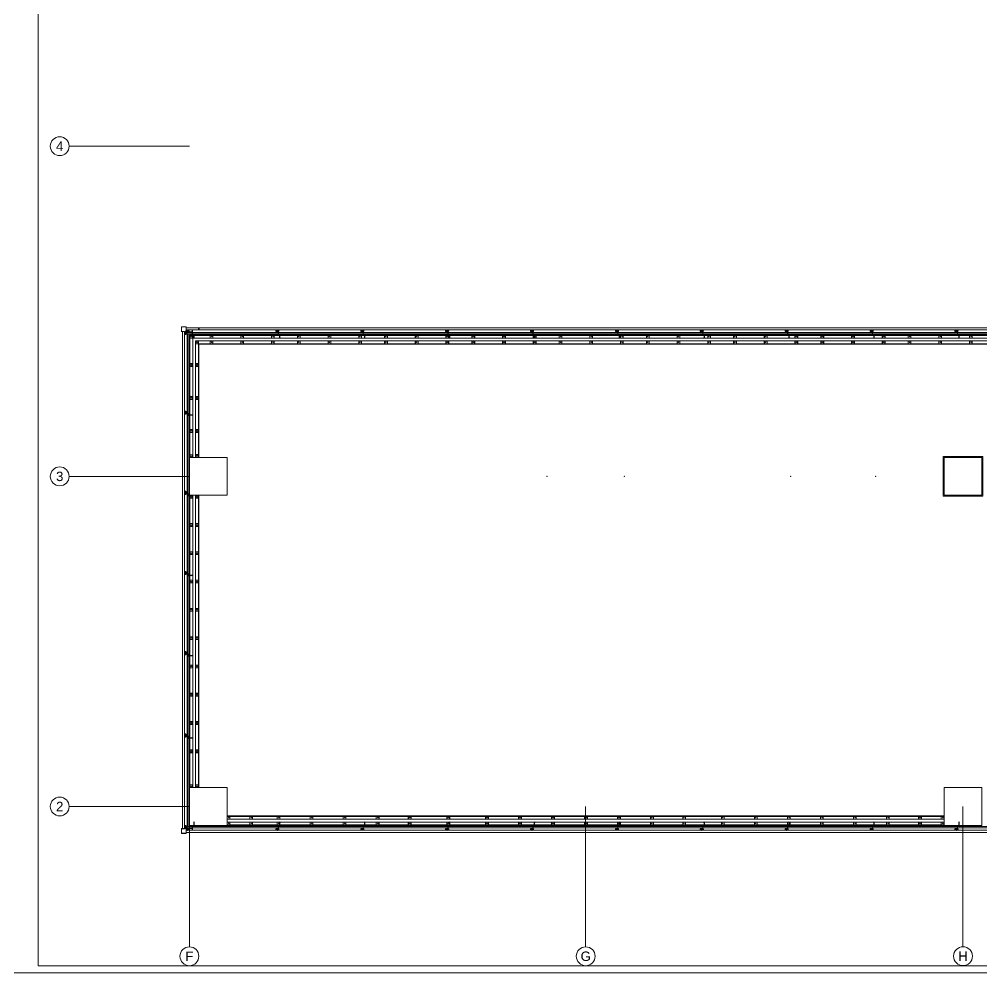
# Model space of a CAD drawing. Extents: x -3709 to 34962, y 0 to 8245.
# Drawn here: x 7035 to 9076, y 0 to 2022 of the extents above; entities that cross this region are included whole.
import ezdxf
from ezdxf.enums import TextEntityAlignment as Align

# ---------------------------------------------------------------- set-up
doc = ezdxf.new("R2010")
doc.units = 0
doc.layers.get('0').update_dxf_attribs({"color": 9, "lineweight": 9})
for name, color, linetype, lineweight in [('01', 9, 'Continuous', 9), ('06D', 9, 'Continuous', 9), ('10', 9, 'Continuous', 9), ('10A', 9, 'Continuous', 9), ('11', 9, 'Continuous', 9), ('14', 9, 'Continuous', 9), ('24', 9, 'Continuous', 9), ('33', 9, 'BATTING', 9), ('40A', 9, 'Continuous', 9)]:
    doc.layers.add(name, color=color, linetype=linetype, lineweight=lineweight)
doc.styles.add('Arial', font='arial.ttf', dxfattribs={"height": 2.5})
doc.linetypes.add('BATTING', pattern='A,0.0001,-0.1,[134,ltypeshp.shx,S=0.1,R=0,X=-0.1,Y=0],-0.2,[134,ltypeshp.shx,S=0.1,R=180,X=0.1,Y=0],-0.1', length=0.4001)

# ---------------------------------------------------------------- blocks, each defined once
blk = doc.blocks.new('p-kolon-80x80-vw')
at = {"layer": '01'}
blk.add_lwpolyline([(-40, -40), (-40, 40), (40, 40), (40, -40)], close=True, dxfattribs=at)
blk = doc.blocks.new('cxvxv')
for p, q in [((-21988.4, 8561, 0), (-21988.4, 8560.3, 0)), ((-21988.4, 8560.3, 0), (-21986.6, 8560.3, 0)), ((-21988.4, 8555.4, 0), (-21986.6, 8555.4, 0)), ((-21988.4, 8554.7, 0), (-21988.4, 8555.4, 0)), ((-21986.9, 8561.1, 0), (-21988.2, 8561.1, 0)), ((-21986.9, 8554.7, 0), (-21988.2, 8554.7, 0)), ((-21988, 8561.2, 0), (-21987, 8561.3, 0)), ((-21988, 8561.3, 0), (-21988, 8561.3, 0)), ((-21988, 8561.2, 0), (-21988, 8561.3, 0)), ((-21988, 8561.3, 0), (-21987.9, 8561.3, 0)), ((-21988, 8561.1, 0), (-21987, 8561.2, 0)), ((-21988, 8561.1, 0), (-21988, 8561.2, 0)), ((-21988, 8561.2, 0), (-21988, 8561.2, 0)), ((-21988, 8561.1, 0), (-21988, 8561.1, 0)), ((-21988, 8561.1, 0), (-21988, 8561.1, 0)), ((-21988, 8561.1, 0), (-21988, 8561.1, 0)), ((-21988, 8561, 0), (-21988, 8560.3, 0)), ((-21988, 8560.3, 0), (-21987, 8560.3, 0)), ((-21988, 8560.3, 0), (-21988, 8560.3, 0)), ((-21988, 8560.1, 0), (-21988, 8555.6, 0)), ((-21988, 8555.4, 0), (-21987, 8555.4, 0)), ((-21988, 8554.7, 0), (-21988, 8555.4, 0)), ((-21988, 8555.4, 0), (-21988, 8555.4, 0)), ((-21987.5, 8561.3, 0), (-21987.9, 8561.3, 0)), ((-21987.7, 8561, 0), (-21987.7, 8561.1, 0)), ((-21987.7, 8561.1, 0), (-21987.7, 8561.1, 0)), ((-21987.5, 8561.3, 0), (-21987.1, 8561.3, 0)), ((-21987.1, 8561.3, 0), (-21987.1, 8561.2, 0)), ((-21987, 8561.3, 0), (-21987.1, 8561.3, 0)), ((-21987.1, 8561.3, 0), (-21987, 8561.3, 0)), ((-21987, 8561.3, 0), (-21987.1, 8561.3, 0)), ((-21987, 8561.3, 0), (-21987.1, 8561.3, 0)), ((-21987.1, 8561.2, 0), (-21987, 8561.2, 0)), ((-21987, 8561.2, 0), (-21987.1, 8561.2, 0)), ((-21987.1, 8561.2, 0), (-21987.1, 8561.1, 0)), ((-21987.1, 8561.1, 0), (-21987, 8561.1, 0)), ((-21987.1, 8560.6, 0), (-21987.1, 8561, 0)), ((-21987.1, 8560.6, 0), (-21987.1, 8560.3, 0)), ((-21987.1, 8560.3, 0), (-21987.1, 8560.3, 0)), ((-21987.1, 8555.6, 0), (-21987.1, 8560.1, 0)), ((-21987.1, 8555.1, 0), (-21987.1, 8555.4, 0)), ((-21987.1, 8555.4, 0), (-21987.1, 8555.4, 0)), ((-21987.1, 8555.1, 0), (-21987.1, 8554.7, 0)), ((-21987, 8560.3, 0), (-21987, 8560.3, 0)), ((-21987, 8555.6, 0), (-21987, 8560.1, 0)), ((-21987, 8555.4, 0), (-21987, 8555.4, 0)), ((-21986.6, 8560.3, 0), (-21986.6, 8561, 0)), ((-21986.6, 8555.4, 0), (-21986.6, 8554.7, 0))]:
    blk.add_line(p, q)
at = {"elevation": 0}
for points in [[(-21986.3, 8560.1), (-21988.7, 8560.1), (-21988.7, 8560.3), (-21986.3, 8560.3)], [(-21986.3, 8555.6), (-21988.7, 8555.6), (-21988.7, 8555.4), (-21986.3, 8555.4)]]:
    blk.add_lwpolyline(points, close=True, dxfattribs=at)
for points in [[(-21988, 8560.3), (-21988, 8560.3)], [(-21988, 8560.1), (-21988, 8555.6)], [(-21988, 8555.4), (-21988, 8555.4)]]:
    blk.add_lwpolyline(points, dxfattribs=at)
for centre, radius, start, end in [((-21988.2, 8560.8, 0), 0.315, 45.8497, 134.1503), ((-21988.2, 8555, 0), 0.315, 225.8497, 314.1503), ((-21987.5, 8560, 0), 1.12, 66.8701, 113.1299), ((-21987.5, 8560, 0), 1.12, 66.8701, 113.1299), ((-21987.5, 8555.8, 0), 1.12, 246.8701, 293.1299), ((-21987.5, 8555.8, 0), 1.12, 246.8701, 293.1299), ((-21986.9, 8560.8, 0), 0.313, 45.449, 134.551), ((-21986.9, 8555, 0), 0.313, 225.449, 314.551)]:
    blk.add_arc(centre, radius, start, end)
blk = doc.blocks.new('VIDA')
for p, q in [((-18072, 6524), (-18070, 6525)), ((-18072, 6524), (-18072, 6524)), ((-18072, 6524), (-18072, 6524)), ((-18070, 6523), (-18072, 6524)), ((-18070, 6525), (-18071, 6523)), ((-18071, 6523), (-18070, 6525)), ((-18070, 6523), (-18069, 6525)), ((-18070, 6525), (-18070, 6525)), ((-18070, 6525), (-18070, 6524)), ((-18070, 6524), (-18070, 6525)), ((-18070, 6525), (-18070, 6525)), ((-18070, 6525), (-18070, 6525)), ((-18070, 6525), (-18069, 6525)), ((-18070, 6524), (-18070, 6524)), ((-18069, 6522), (-18070, 6523)), ((-18070, 6523), (-18070, 6523)), ((-18069, 6523), (-18068, 6525)), ((-18069, 6522), (-18069, 6525)), ((-18069, 6525), (-18069, 6522)), ((-18069, 6525), (-18069, 6525)), ((-18069, 6525), (-18069, 6525)), ((-18069, 6525), (-18069, 6525)), ((-18069, 6525), (-18069, 6525)), ((-18069, 6525), (-18068, 6525)), ((-18069, 6523), (-18069, 6522)), ((-18068, 6522), (-18069, 6523)), ((-18069, 6523), (-18069, 6523)), ((-18069, 6522), (-18069, 6522)), ((-18067, 6525), (-18068, 6522)), ((-18068, 6523), (-18067, 6525)), ((-18068, 6525), (-18068, 6523)), ((-18068, 6522), (-18068, 6525)), ((-18068, 6525), (-18068, 6525)), ((-18068, 6525), (-18068, 6522)), ((-18068, 6525), (-18068, 6525)), ((-18068, 6525), (-18068, 6525)), ((-18068, 6525), (-18067, 6525)), ((-18068, 6523), (-18068, 6522)), ((-18068, 6522), (-18068, 6523)), ((-18068, 6523), (-18068, 6523)), ((-18068, 6523), (-18068, 6522)), ((-18067, 6522), (-18068, 6522)), ((-18068, 6522), (-18068, 6522)), ((-18066, 6525), (-18067, 6525)), ((-18067, 6523), (-18066, 6525)), ((-18066, 6525), (-18067, 6522)), ((-18067, 6525), (-18067, 6523)), ((-18067, 6522), (-18067, 6525)), ((-18067, 6525), (-18067, 6525)), ((-18067, 6525), (-18067, 6525)), ((-18067, 6525), (-18067, 6525)), ((-18067, 6522), (-18067, 6523)), ((-18067, 6523), (-18067, 6522)), ((-18067, 6523), (-18067, 6523)), ((-18067, 6523), (-18067, 6522)), ((-18066, 6522), (-18067, 6522)), ((-18066, 6525), (-18066, 6525)), ((-18066, 6525), (-18066, 6525)), ((-18066, 6525), (-18066, 6525)), ((-18066, 6525), (-18066, 6523)), ((-18066, 6522), (-18066, 6525)), ((-18065, 6525), (-18066, 6522)), ((-18066, 6523), (-18065, 6525)), ((-18066, 6525), (-18065, 6525)), ((-18066, 6523), (-18066, 6523)), ((-18066, 6523), (-18066, 6522)), ((-18066, 6523), (-18066, 6522)), ((-18066, 6522), (-18066, 6523)), ((-18065, 6522), (-18066, 6522)), ((-18065, 6525), (-18065, 6523)), ((-18065, 6522), (-18065, 6525)), ((-18065, 6525), (-18065, 6525)), ((-18065, 6525), (-18065, 6525)), ((-18065, 6525), (-18065, 6525)), ((-18065, 6525), (-18064, 6525)), ((-18065, 6523), (-18064, 6525)), ((-18064, 6525), (-18065, 6522)), ((-18065, 6522), (-18064, 6525)), ((-18065, 6523), (-18065, 6522)), ((-18065, 6523), (-18065, 6523)), ((-18065, 6523), (-18065, 6522)), ((-18065, 6522), (-18065, 6523)), ((-18064, 6523), (-18065, 6522)), ((-18064, 6523), (-18065, 6522)), ((-18065, 6522), (-18065, 6522)), ((-18064, 6525), (-18064, 6525)), ((-18064, 6525), (-18064, 6525)), ((-18064, 6525), (-18064, 6525)), ((-18064, 6525), (-18064, 6523)), ((-18064, 6522), (-18062, 6525)), ((-18062, 6525), (-18064, 6522)), ((-18064, 6523), (-18062, 6525)), ((-18062, 6525), (-18064, 6525)), ((-18064, 6523), (-18064, 6523)), ((-18062, 6523), (-18064, 6522)), ((-18062, 6523), (-18064, 6522)), ((-18064, 6522), (-18064, 6523)), ((-18064, 6522), (-18064, 6522)), ((-18063, 6522), (-18062, 6525)), ((-18061, 6525), (-18063, 6523)), ((-18062, 6525), (-18063, 6525)), ((-18062, 6523), (-18063, 6522)), ((-18063, 6522), (-18061, 6523)), ((-18062, 6523), (-18063, 6522)), ((-18063, 6523), (-18061, 6523)), ((-18063, 6522), (-18061, 6522)), ((-18062, 6525), (-18061, 6525)), ((-18062, 6525), (-18062, 6525)), ((-18062, 6525), (-18062, 6525)), ((-18062, 6525), (-18062, 6525)), ((-18061, 6525), (-18062, 6525)), ((-18062, 6523), (-18061, 6525)), ((-18061, 6525), (-18062, 6522)), ((-18062, 6522), (-18061, 6525)), ((-18061, 6523), (-18062, 6525)), ((-18062, 6525), (-18061, 6522)), ((-18062, 6525), (-18062, 6523)), ((-18062, 6525), (-18062, 6525)), ((-18062, 6525), (-18061, 6525)), ((-18062, 6523), (-18062, 6523)), ((-18062, 6522), (-18062, 6523)), ((-18061, 6523), (-18062, 6522)), ((-18061, 6523), (-18062, 6522)), ((-18062, 6522), (-18062, 6522)), ((-18061, 6525), (-18060, 6525)), ((-18061, 6525), (-18061, 6525)), ((-18061, 6525), (-18061, 6525)), ((-18061, 6525), (-18061, 6525)), ((-18061, 6525), (-18061, 6523)), ((-18061, 6522), (-18060, 6525)), ((-18060, 6525), (-18061, 6522)), ((-18061, 6523), (-18060, 6525)), ((-18061, 6523), (-18061, 6523)), ((-18060, 6523), (-18061, 6522)), ((-18060, 6523), (-18061, 6522)), ((-18061, 6522), (-18061, 6523)), ((-18061, 6522), (-18061, 6522)), ((-18060, 6525), (-18060, 6525)), ((-18060, 6525), (-18060, 6525)), ((-18060, 6525), (-18060, 6525)), ((-18060, 6525), (-18060, 6525)), ((-18060, 6525), (-18060, 6523)), ((-18060, 6523), (-18060, 6525)), ((-18059, 6525), (-18060, 6522)), ((-18060, 6522), (-18059, 6525)), ((-18060, 6525), (-18059, 6525)), ((-18059, 6524), (-18060, 6523)), ((-18060, 6522), (-18060, 6523)), ((-18060, 6523), (-18060, 6522)), ((-18060, 6523), (-18060, 6522)), ((-18060, 6523), (-18060, 6523)), ((-18060, 6523), (-18059, 6523)), ((-18060, 6522), (-18060, 6522)), ((-18058, 6527), (-18059, 6527)), ((-18059, 6521), (-18059, 6527)), ((-18059, 6525), (-18059, 6525)), ((-18058, 6521), (-18059, 6521))]:
    blk.add_line(p, q)
for points in [[(-18069, 6525), (-18069, 6523)], [(-18057, 6524), (-18057, 6524), (-18057, 6524), (-18057, 6523)]]:
    blk.add_lwpolyline(points)
for start, end in [(7.5095, 35.2427), (324.7573, 352.4905)]:
    blk.add_arc((-18062, 6524), 5.21, start, end)
blk = doc.blocks.new('çelik dübel')
at = {"ltscale": 7}
for p, q in [((-87, -2), (-85, 2)), ((-85, -6), (-85, 2)), ((-68, 2), (-85, 2)), ((-75, -6), (-75, 2)), ((-70, -6), (-70, 2)), ((-68, 3), (-58, 2)), ((-68, -7), (-68, 3)), ((-58, -6), (-58, 2)), ((-53, 2), (-58, 2)), ((-8, 2), (-58, 2)), ((-53, -6), (-53, 2)), ((-25, -6), (-25, 2)), ((-25, -6), (-24, 2)), ((-23, -6), (-22, 2)), ((-21, -6), (-20, 2)), ((-19, -6), (-18, 2)), ((-17, -6), (-16, 2)), ((-85, -6), (-87, -2)), ((-68, -6), (-85, -6)), ((-68, -7), (-58, -6)), ((-53, -5), (-58, -5)), ((-8, -6), (-58, -6))]:
    blk.add_line(p, q, dxfattribs=at)
for p, q in [((-15, -6), (-14, 2)), ((-13, -6), (-12, 2)), ((-11, -6), (-10, 1)), ((-10, -9), (-10, 5)), ((-9, 5), (-10, 5)), ((-10, 3), (-10, 5)), ((-9, -9), (-9, 5)), ((-8, 2), (-8, 3)), ((-8, -4), (-8, 0)), ((-5, 4), (-7, 4)), ((-5, 1), (-7, 1)), ((-4, 2), (-4, 3)), ((-1, 2), (-4, 2)), ((-4, -4), (-4, 0)), ((-3, -6), (-2, 2)), ((-1, -6), (0, 1)), ((0, -5), (0, 1)), ((-10, -7), (-10, -9)), ((-9, -9), (-10, -9)), ((-8, -6), (-8, -7)), ((-5, -5), (-7, -5)), ((-5, -8), (-7, -8)), ((-4, -6), (-4, -7)), ((-1, -6), (-4, -6))]:
    blk.add_line(p, q)
for points in [[(-68, 1), (-67, 0), (-67, 0), (-67, 0), (-66, -1), (-66, -1), (-66, -2), (-65, -2), (-65, -3), (-65, -3), (-65, -3), (-65, -3), (-64, -4), (-64, -4), (-64, -3), (-64, -3), (-63, -3), (-63, -3), (-63, -3), (-63, -2), (-62, -2), (-62, -2), (-62, -1), (-62, -1), (-61, -1), (-61, -1), (-61, -1), (-61, 0), (-61, 0), (-60, -1), (-60, -1), (-60, -1), (-60, -1), (-60, -1), (-60, -2), (-59, -2), (-59, -3), (-59, -3), (-59, -3), (-58, -3), (-58, -3)], [(-68, 0), (-68, 0), (-68, 0), (-68, -1), (-68, -1), (-68, -1), (-68, -1), (-68, -1), (-68, -1), (-68, -1), (-68, -1), (-68, -1), (-67, -1), (-67, -1), (-67, -1), (-67, -1), (-67, -1), (-67, -1), (-67, -1), (-67, -1), (-67, -1), (-67, -1), (-67, -1), (-67, -1), (-67, -1), (-67, -1), (-67, -1), (-67, -2), (-67, -2), (-67, -2), (-67, -2), (-67, -2), (-67, -2), (-67, -2), (-67, -2), (-67, -2), (-67, -2), (-67, -2), (-67, -2), (-67, -2), (-67, -2), (-67, -2), (-67, -2), (-66, -2), (-66, -3), (-66, -3), (-66, -3), (-66, -3), (-66, -3), (-66, -3), (-66, -3), (-66, -3), (-66, -3), (-66, -3), (-66, -3), (-66, -3), (-66, -3), (-66, -3), (-66, -3), (-66, -3), (-66, -3), (-66, -4), (-66, -4), (-66, -4), (-66, -4), (-66, -4), (-66, -4), (-66, -4), (-66, -4), (-66, -4), (-66, -4), (-66, -4), (-65, -4), (-65, -4), (-65, -4), (-65, -4), (-65, -4), (-65, -4), (-65, -4), (-65, -4), (-65, -4), (-65, -4), (-65, -4), (-65, -4), (-65, -4), (-65, -4), (-65, -5), (-65, -5), (-65, -5), (-64, -5), (-64, -5), (-64, -5), (-64, -5), (-64, -5), (-64, -5), (-64, -5), (-64, -5), (-64, -5), (-64, -5), (-64, -4), (-64, -4), (-64, -4), (-64, -4), (-64, -4), (-64, -4), (-63, -4), (-63, -4), (-63, -4), (-63, -4), (-63, -4), (-63, -4), (-63, -4), (-63, -4), (-63, -4), (-63, -4), (-63, -4), (-63, -4), (-63, -4), (-63, -4), (-63, -4), (-63, -4), (-63, -4), (-63, -4), (-63, -4), (-63, -4), (-63, -4), (-63, -4), (-63, -4), (-63, -4), (-62, -4), (-62, -4), (-62, -3), (-62, -3), (-62, -3), (-62, -3), (-62, -3), (-62, -3), (-62, -3), (-62, -3), (-62, -3), (-62, -3), (-62, -3), (-62, -3), (-62, -3), (-62, -3), (-62, -3), (-62, -3), (-62, -3), (-62, -3), (-62, -3), (-62, -3), (-62, -3), (-62, -3), (-62, -3), (-62, -3), (-62, -3), (-62, -2), (-61, -2), (-61, -2), (-61, -2), (-61, -2), (-61, -2), (-61, -2), (-61, -2), (-61, -2), (-61, -2), (-61, -2), (-61, -2), (-61, -2), (-61, -2), (-61, -2), (-61, -2), (-61, -2), (-61, -2), (-61, -2), (-61, -2), (-61, -2), (-61, -2), (-61, -2), (-61, -2), (-61, -2), (-61, -2), (-61, -2), (-61, -2), (-61, -2), (-61, -2), (-61, -2), (-61, -2), (-61, -2), (-61, -2), (-61, -2), (-61, -2), (-61, -2), (-61, -2), (-61, -2), (-61, -2), (-61, -2), (-61, -2), (-61, -2), (-61, -2), (-60, -2), (-60, -2), (-60, -2), (-60, -2), (-60, -3), (-60, -3), (-60, -3), (-60, -3), (-60, -3), (-60, -3), (-60, -3), (-60, -3), (-60, -3), (-60, -3), (-60, -3), (-60, -3), (-60, -3), (-60, -3), (-60, -3), (-60, -3), (-60, -3), (-60, -3), (-60, -4), (-60, -4), (-60, -4), (-60, -4), (-60, -4), (-60, -4), (-59, -4), (-59, -4), (-59, -4), (-59, -4), (-59, -4), (-59, -4), (-59, -4), (-59, -4), (-59, -4), (-59, -4), (-58, -4), (-58, -4), (-58, -5)]]:
    blk.add_lwpolyline(points)
for centre, start, end in [((-7, 3), 90, 180), ((-7, 2), 180, 270), ((-7, 0), 90, 180), ((-5, 3), 0, 90), ((-5, 2), 270, 0), ((-5, 0), 0, 90), ((-1, 1), 0, 90), ((-7, -4), 180, 270), ((-7, -6), 90, 180), ((-7, -7), 180, 270), ((-5, -4), 270, 0), ((-5, -6), 0, 90), ((-5, -7), 270, 0), ((-1, -5), 270, 0)]:
    blk.add_arc(centre, 1, start, end)
blk = doc.blocks.new('kjdol')
at = {"elevation": -249.8}
for points in [[(77398, 60089.9), (77398, 60085.9), (77394, 60085.9), (77394, 60089.9)], [(77397.8, 60089.7), (77397.8, 60086.1), (77394.2, 60086.1), (77394.2, 60089.7)]]:
    blk.add_lwpolyline(points, close=True, dxfattribs=at)
at = {"ltscale": 10, "elevation": -278.9}
blk.add_lwpolyline([(77394.1, 60089.9), (77403.3, 60089.9, 0.460237), (77404.2, 60090.8), (77404.2, 60094.9), (77403.8, 60094.9), (77403.8, 60091.3, -0.414214), (77402.8, 60090.3), (77394.1, 60090.3)], format="xyb", close=True, dxfattribs=at)
at = {"xscale": 0.1000000000058208, "yscale": 0.1000000000058208, "zscale": 0.1000000000058208, "rotation": 180}
blk.add_blockref('VIDA', (75587.8, 60740.3, -249.8), dxfattribs=at)
blk.add_blockref('cxvxv', (99383.5, 51530.1, -249.8))
at = {"extrusion": (0, 0, -1), "xscale": 0.1000000000058208, "yscale": 0.1000000000058208, "zscale": -0.0999999999999091}
blk.add_blockref('çelik dübel', (-77402.7, 60093.4, 459.2), dxfattribs=at)
blk = doc.blocks.new('prf-60x60')
for points in [[(-2.5, -6), (2.5, -6, 0.414214), (3, -5.5), (3, -0.5, 0.414214), (2.5, 0), (-2.5, 0, 0.414214), (-3, -0.5), (-3, -5.5, 0.414214)], [(-2.5, -5.7), (2.5, -5.7, 0.414214), (2.7, -5.5), (2.7, -0.5, 0.414214), (2.5, -0.3), (-2.5, -0.3, 0.414214), (-2.7, -0.5), (-2.7, -5.5, 0.414214)]]:
    blk.add_lwpolyline(points, format="xyb", close=True)
at = {"color": 252}
blk.add_point((0, -3), dxfattribs=at)
blk = doc.blocks.new('0_aks')
at = {"linetype": 'Continuous'}
blk.add_circle((0, 0), 2, dxfattribs=at)
at = {"style": 'Arial'}
blk.add_attdef('AKS', text='', height=2, dxfattribs=at).set_placement((0, 0), align=Align.MIDDLE_CENTER)
blk = doc.blocks.new('p-aks_vw')
at = {"layer": '24', "ltscale": 2}
for points in [[(-255, 1440), (0, 1440)], [(-255, 740), (0, 740)], [(-255, 40), (0, 40)], [(0, 40), (0, -257.5)], [(840, 40), (840, -257.5)], [(1640, 40), (1640, -257.5)]]:
    blk.add_lwpolyline(points, dxfattribs=at)
at = {"layer": '24', "xscale": 10, "yscale": 10, "zscale": 10}
for p, values in [((-275, 1440), {'AKS': '4'}), ((-275, 740), {'AKS': '3'}), ((-275, 40), {'AKS': '2'}), ((0, -277.5), {'AKS': 'F'}), ((840.3, -277.5), {'AKS': 'G'}), ((1640.3, -277.4), {'AKS': 'H'})]:
    blk.add_blockref('0_aks', p, dxfattribs=at).add_auto_attribs(values)

msp = doc.modelspace()

# ---------------------------------------------------------------- linework, layer by layer
for p in [(8153.8, 1052.5), (8317.8, 1052.5), (8670.5, 1052.5), (8851.2, 1052.5)]:
    msp.add_point(p)
at = {"layer": '06D'}
for points in [[(12297.5, 207.5), (11450.8, 207.5), (11450.8, 307.5), (7390.8, 307.5), (7390.8, 1357.5), (9790.8, 1357.5), (9790.8, 3897.5), (11450.8, 3897.5), (11450.8, 3997.5), (12297.5, 3997.5)], [(9795.8, 1345.5), (7402.8, 1345.5), (7402.8, 1092.5)], [(9795.8, 1339.5), (7408.8, 1339.5), (7408.8, 1092.5)], [(7402.8, 392.5), (7402.8, 1012.5)], [(7408.8, 392.5), (7408.8, 1012.5)], [(8995.8, 325.5), (7475.8, 325.5)], [(8995.8, 319.5), (7475.8, 319.5)]]:
    msp.add_lwpolyline(points, dxfattribs=at)
at = {"layer": '10'}
for points in [[(7385.5, 1358.7), (7400.8, 1358.7, -0.460237), (7401.7, 1357.8), (7401.7, 1353.7), (7401.3, 1353.7), (7401.3, 1357.3, 0.414214), (7400.3, 1358.3), (7385.5, 1358.3)], [(7401.7, 1363), (7401.7, 1353.4, 0.460237), (7402.6, 1352.5), (7406.7, 1352.5), (7406.7, 1352.9), (7403.1, 1352.9, -0.414214), (7402.1, 1353.9), (7402.1, 1363)], [(7385.5, 306.2), (7400.8, 306.2, 0.460237), (7401.7, 307.1), (7401.7, 311.2), (7401.3, 311.2), (7401.3, 307.6, -0.414214), (7400.3, 306.6), (7385.5, 306.6)], [(7401.7, 302), (7401.7, 311.6, -0.460237), (7402.6, 312.5), (7406.7, 312.5), (7406.7, 312.1), (7403.1, 312.1, 0.414214), (7402.1, 311.1), (7402.1, 302)]]:
    msp.add_lwpolyline(points, format="xyb", close=True, dxfattribs=at)
for points in [[(7389.5, 1354.3), (7389.5, 1358.3), (7385.5, 1358.3), (7385.5, 1354.3)], [(7389.3, 1354.5), (7389.3, 1358.1), (7385.7, 1358.1), (7385.7, 1354.5)], [(7393.4, 1358.8), (7389.4, 1358.8), (7389.4, 1362.8), (7393.4, 1362.8)], [(7393.2, 1359), (7389.6, 1359), (7389.6, 1362.6), (7393.2, 1362.6)], [(7389.5, 310.6), (7389.5, 306.6), (7385.5, 306.6), (7385.5, 310.6)], [(7389.3, 310.4), (7389.3, 306.8), (7385.7, 306.8), (7385.7, 310.4)], [(7393.7, 306.2), (7389.7, 306.2), (7389.7, 302.2), (7393.7, 302.2)], [(7393.5, 306), (7389.9, 306), (7389.9, 302.4), (7393.5, 302.4)]]:
    msp.add_lwpolyline(points, close=True, dxfattribs=at)
at = {"layer": '10A'}
for points in [[(7379, 1359.7), (7385.5, 1359.7), (7385.5, 1354.3), (7385.3, 1354.3), (7385.3, 1359.5), (7378.8, 1359.5), (7378.8, 1369.5), (7388.8, 1369.5), (7388.8, 1363), (7393.4, 1363), (7393.4, 1362.8), (7388.6, 1362.8), (7388.6, 1369.3), (7379, 1369.3), (7379, 1358.7)], [(7416.6, 1367.5), (7389.1, 1367.5), (7389.1, 1363), (7416.6, 1363), (7416.6, 1367.5)], [(9778.6, 1367.5), (7415.1, 1367.5), (7415.1, 1363), (9778.6, 1363), (9778.6, 1367.5)], [(7380.8, 1359.3), (7380.8, 305.8), (7385.3, 305.8), (7385.3, 1359.3), (7380.8, 1359.3)], [(7379, 305.3), (7385.5, 305.3), (7385.5, 310.6), (7385.3, 310.6), (7385.3, 305.5), (7378.8, 305.5), (7378.8, 295.5), (7388.8, 295.5), (7388.8, 302), (7393.7, 302), (7393.7, 302.2), (7388.6, 302.2), (7388.6, 295.7), (7379, 295.7), (7379, 305.3)], [(7388.8, 297.5), (10736.5, 297.5), (10736.5, 302), (7388.8, 302), (7388.8, 297.5)]]:
    msp.add_lwpolyline(points, dxfattribs=at)
at = {"layer": '11'}
for points in [[(9795.8, 1352.5), (7395.8, 1352.5), (7395.8, 1092.5)], [(9795.8, 1351.5), (7396.8, 1351.5), (7396.8, 1092.5)], [(9795.8, 1333.5), (7414.8, 1333.5), (7414.8, 1092.5)], [(9795.8, 1332.5), (7415.8, 1332.5), (7415.8, 1092.5)], [(7395.8, 392.5), (7395.8, 1012.5)], [(7396.8, 392.5), (7396.8, 1012.5)], [(7414.8, 392.5), (7414.8, 1012.5)], [(7415.8, 392.5), (7415.8, 1012.5)], [(8995.8, 332.5), (7475.8, 332.5)], [(8995.8, 331.5), (7475.8, 331.5)], [(8995.8, 313.5), (7475.8, 313.5)], [(8995.8, 312.5), (7475.8, 312.5)]]:
    msp.add_lwpolyline(points, dxfattribs=at)
at = {"layer": '14'}
msp.add_lwpolyline([(8993.8, 1094.5), (9077.8, 1094.5), (9077.8, 1010.5), (8993.8, 1010.5)], close=True, dxfattribs=at)
at = {"layer": '33', "ltscale": 0.2}
for points in [[(7405.1, 1355), (9793.3, 1355), (9793.3, 1714.5)], [(7426.5, 1355), (7393.3, 1355), (7393.3, 309.8), (10594.5, 309.8)]]:
    msp.add_lwpolyline(points, dxfattribs=at)
at = {"layer": '40A'}
for points in [[(13990, 0), (6995, 0), (6995, 4205), (13990, 4205)], [(7075, 4190), (13450.1, 4190), (13450.1, 15), (7075, 15)]]:
    msp.add_lwpolyline(points, close=True, dxfattribs=at)

# ---------------------------------------------------------------- block references
for p in [(7435.8, 1052.5), (9035.8, 1052.5), (7435.8, 352.5), (9035.8, 352.5)]:
    msp.add_blockref('p-kolon-80x80-vw', p)
at = {"layer": '10', "yscale": 0.1000000000058208}
for p, xscale, zscale, rotation in [((5579.1, 704.8), -0.1000000000058208, 0.1000000000021828, 359.9725784313119), ((8042.8, 3169.2), 0.1000000000058208, 0.1000000000058208, 90.02742896604714), ((5579.4, 961), 0.1000000000058208, 0.1000000000058208, 180), ((8043.1, -1504.2), -0.1000000000058208, 0.1000000000021828, 89.97257103399262)]:
    msp.add_blockref('VIDA', p, dxfattribs=dict(at, xscale=xscale, zscale=zscale, rotation=rotation))
at = {"layer": '10', "xscale": -1}
for name, p, rotation in [('cxvxv', (29379.2, 9903.9, 0), 179.9725784313119), ('kjdol', (-70008.4, 61275.6, 249.8), 180), ('kjdol', (-70008.4, 61105.6, 249.8), 180), ('kjdol', (-70008.4, 60935.6, 249.8), 180), ('kjdol', (-70008.4, 60765.6, 249.8), 180), ('kjdol', (-70008.4, 60591.2, 249.8), 180), ('kjdol', (-52505.8, -77091.7, 278.9), 270), ('kjdol', (-52325.8, -77091.7, 278.9), 270), ('kjdol', (-52145.8, -77091.7, 278.9), 270), ('kjdol', (-51965.8, -77091.7, 278.9), 270), ('kjdol', (-51785.8, -77091.7, 278.9), 270), ('kjdol', (-51605.8, -77091.7, 278.9), 270), ('kjdol', (-51425.8, -77091.7, 278.9), 270), ('kjdol', (-51245.8, -77091.7, 278.9), 270), ('kjdol', (-51065.8, -77091.7, 278.9), 270), ('cxvxv', (-1155.4, 22296, 0), 269.9725710339925)]:
    msp.add_blockref(name, p, dxfattribs=dict(at, rotation=rotation))
at = {"layer": '10'}
for name, p, rotation in [('cxvxv', (-1155.8, -20631, 0), 270.0274289660472), ('prf-60x60', (7402.8, 1348.5), 270), ('prf-60x60', (7445.8, 1348.5), 270), ('prf-60x60', (7510.8, 1348.5), 270), ('prf-60x60', (7575.8, 1348.5), 270), ('kjdol', (-52505.8, 78756.7, 278.9), 270), ('prf-60x60', (7630.8, 1348.5), 270), ('prf-60x60', (7695.8, 1348.5), 270), ('prf-60x60', (7760.8, 1348.5), 270), ('kjdol', (-52325.8, 78756.7, 278.9), 270), ('prf-60x60', (7815.8, 1348.5), 270), ('prf-60x60', (7880.8, 1348.5), 270), ('kjdol', (-52145.8, 78756.7, 278.9), 270), ('prf-60x60', (7945.8, 1348.5), 270), ('prf-60x60', (8000.8, 1348.5), 270), ('prf-60x60', (8065.8, 1348.5), 270), ('kjdol', (-51965.8, 78756.7, 278.9), 270), ('prf-60x60', (8130.8, 1348.5), 270), ('prf-60x60', (8185.8, 1348.5), 270), ('prf-60x60', (8250.8, 1348.5), 270), ('kjdol', (-51785.8, 78756.7, 278.9), 270), ('prf-60x60', (8315.8, 1348.5), 270), ('prf-60x60', (8370.8, 1348.5), 270), ('prf-60x60', (8435.8, 1348.5), 270), ('kjdol', (-51605.8, 78756.7, 278.9), 270), ('prf-60x60', (8500.8, 1348.5), 270), ('prf-60x60', (8555.8, 1348.5), 270), ('prf-60x60', (8620.8, 1348.5), 270), ('kjdol', (-51425.8, 78756.7, 278.9), 270), ('prf-60x60', (8685.8, 1348.5), 270), ('prf-60x60', (8740.8, 1348.5), 270), ('prf-60x60', (8805.8, 1348.5), 270), ('kjdol', (-51245.8, 78756.7, 278.9), 270), ('prf-60x60', (8870.8, 1348.5), 270), ('prf-60x60', (8925.8, 1348.5), 270), ('prf-60x60', (8990.8, 1348.5), 270), ('kjdol', (-51065.8, 78756.7, 278.9), 270), ('prf-60x60', (9055.8, 1348.5), 270), ('prf-60x60', (7414.8, 1336.5), 270), ('prf-60x60', (7445.8, 1336.5), 270), ('prf-60x60', (7510.8, 1336.5), 270), ('prf-60x60', (7575.8, 1336.5), 270), ('prf-60x60', (7630.8, 1336.5), 270), ('prf-60x60', (7695.8, 1336.5), 270), ('prf-60x60', (7760.8, 1336.5), 270), ('prf-60x60', (7815.8, 1336.5), 270), ('prf-60x60', (7880.8, 1336.5), 270), ('prf-60x60', (7945.8, 1336.5), 270), ('prf-60x60', (8000.8, 1336.5), 270), ('prf-60x60', (8065.8, 1336.5), 270), ('prf-60x60', (8130.8, 1336.5), 270), ('prf-60x60', (8185.8, 1336.5), 270), ('prf-60x60', (8250.8, 1336.5), 270), ('prf-60x60', (8315.8, 1336.5), 270), ('prf-60x60', (8370.8, 1336.5), 270), ('prf-60x60', (8435.8, 1336.5), 270), ('prf-60x60', (8500.8, 1336.5), 270), ('prf-60x60', (8555.8, 1336.5), 270), ('prf-60x60', (8620.8, 1336.5), 270), ('prf-60x60', (8685.8, 1336.5), 270), ('prf-60x60', (8740.8, 1336.5), 270), ('prf-60x60', (8805.8, 1336.5), 270), ('prf-60x60', (8870.8, 1336.5), 270), ('prf-60x60', (8925.8, 1336.5), 270), ('prf-60x60', (8990.8, 1336.5), 270), ('prf-60x60', (9055.8, 1336.5), 270), ('prf-60x60', (7402.8, 1288.5), 270), ('prf-60x60', (7414.8, 1288.7), 270), ('prf-60x60', (7402.8, 1218.5), 270), ('prf-60x60', (7414.8, 1218.7), 270), ('prf-60x60', (7402.8, 1148.5), 270), ('prf-60x60', (7414.8, 1148.7), 270), ('prf-60x60', (7402.8, 1095.3), 270), ('prf-60x60', (7414.8, 1095.5), 270), ('prf-60x60', (7402.8, 1009.5), 270), ('prf-60x60', (7414.8, 1009.5), 270), ('prf-60x60', (7402.8, 949.5), 270), ('prf-60x60', (7414.8, 949.5), 270), ('prf-60x60', (7402.8, 889.5), 270), ('prf-60x60', (7414.8, 889.5), 270), ('prf-60x60', (7402.8, 829.5), 270), ('prf-60x60', (7414.8, 829.5), 270), ('prf-60x60', (7402.8, 769.5), 270), ('prf-60x60', (7414.8, 769.5), 270), ('prf-60x60', (7402.8, 709.5), 270), ('prf-60x60', (7414.8, 709.5), 270), ('prf-60x60', (7402.8, 649.5), 270), ('prf-60x60', (7414.8, 649.5), 270), ('prf-60x60', (7402.8, 589.5), 270), ('prf-60x60', (7414.8, 589.5), 270), ('prf-60x60', (7402.8, 529.5), 270), ('prf-60x60', (7414.8, 529.5), 270), ('prf-60x60', (7402.8, 469.5), 270), ('prf-60x60', (7414.8, 469.5), 270), ('prf-60x60', (7402.8, 395.5), 270), ('prf-60x60', (7414.8, 395.5), 270), ('prf-60x60', (7481.8, 328.5), 270), ('prf-60x60', (7529.8, 328.5), 270), ('prf-60x60', (7587.8, 328.5), 270), ('prf-60x60', (7657.8, 328.5), 270), ('prf-60x60', (7727.8, 328.5), 270), ('prf-60x60', (7797.8, 328.5), 270), ('prf-60x60', (7865.8, 328.5), 270), ('prf-60x60', (7947.8, 328.5), 270), ('prf-60x60', (8029.8, 328.5), 270), ('prf-60x60', (8099.8, 328.5), 270), ('prf-60x60', (8169.8, 328.5), 270), ('prf-60x60', (8239.8, 328.5), 270), ('prf-60x60', (8309.8, 328.5), 270), ('prf-60x60', (8379.8, 328.5), 270), ('prf-60x60', (8447.8, 328.5), 270), ('prf-60x60', (8529.8, 328.5), 270), ('prf-60x60', (8599.8, 328.5), 270), ('prf-60x60', (8669.8, 328.5), 270), ('prf-60x60', (8739.8, 328.5), 270), ('prf-60x60', (8809.8, 328.5), 270), ('prf-60x60', (8879.8, 328.5), 270), ('prf-60x60', (8947.8, 328.5), 270), ('prf-60x60', (8947.8, 328.5), 270), ('prf-60x60', (8995.8, 328.5), 270), ('prf-60x60', (7481.8, 316.5), 270), ('prf-60x60', (7529.8, 316.5), 270), ('prf-60x60', (7587.8, 316.5), 270), ('prf-60x60', (7657.8, 316.5), 270), ('prf-60x60', (7727.8, 316.5), 270), ('prf-60x60', (7797.8, 316.5), 270), ('prf-60x60', (7865.8, 316.5), 270), ('prf-60x60', (7947.8, 316.5), 270), ('prf-60x60', (8029.8, 316.5), 270), ('prf-60x60', (8099.8, 316.5), 270), ('prf-60x60', (8169.8, 316.5), 270), ('prf-60x60', (8239.8, 316.5), 270), ('prf-60x60', (8309.8, 316.5), 270), ('prf-60x60', (8379.8, 316.5), 270), ('prf-60x60', (8447.8, 316.5), 270), ('prf-60x60', (8529.8, 316.5), 270), ('prf-60x60', (8599.8, 316.5), 270), ('prf-60x60', (8669.8, 316.5), 270), ('prf-60x60', (8739.8, 316.5), 270), ('prf-60x60', (8809.8, 316.5), 270), ('prf-60x60', (8879.8, 316.5), 270), ('prf-60x60', (8947.8, 316.5), 270), ('prf-60x60', (8947.8, 316.5), 270), ('prf-60x60', (8995.8, 316.5), 270)]:
    msp.add_blockref(name, p, dxfattribs=dict(at, rotation=rotation))
at = {"layer": '10', "extrusion": (0, 0, -1), "yscale": 0.1000000000058208, "rotation": 270}
for p, xscale, zscale in [((-7405.2, 1353.9, 312.5), -0.1000000000058208, -0.1000000000058208), ((-7405.2, 311.1), 0.1000000000058208, -0.0999999999999091)]:
    msp.add_blockref('çelik dübel', p, dxfattribs=dict(at, xscale=xscale, zscale=zscale))
at = {"layer": '10'}
msp.add_blockref('cxvxv', (29375.1, -8249.4, 0), dxfattribs=at)
at = {"layer": '24'}
msp.add_blockref('p-aks_vw', (7395.8, 312.5), dxfattribs=at)

doc.saveas('drawing.dxf')
